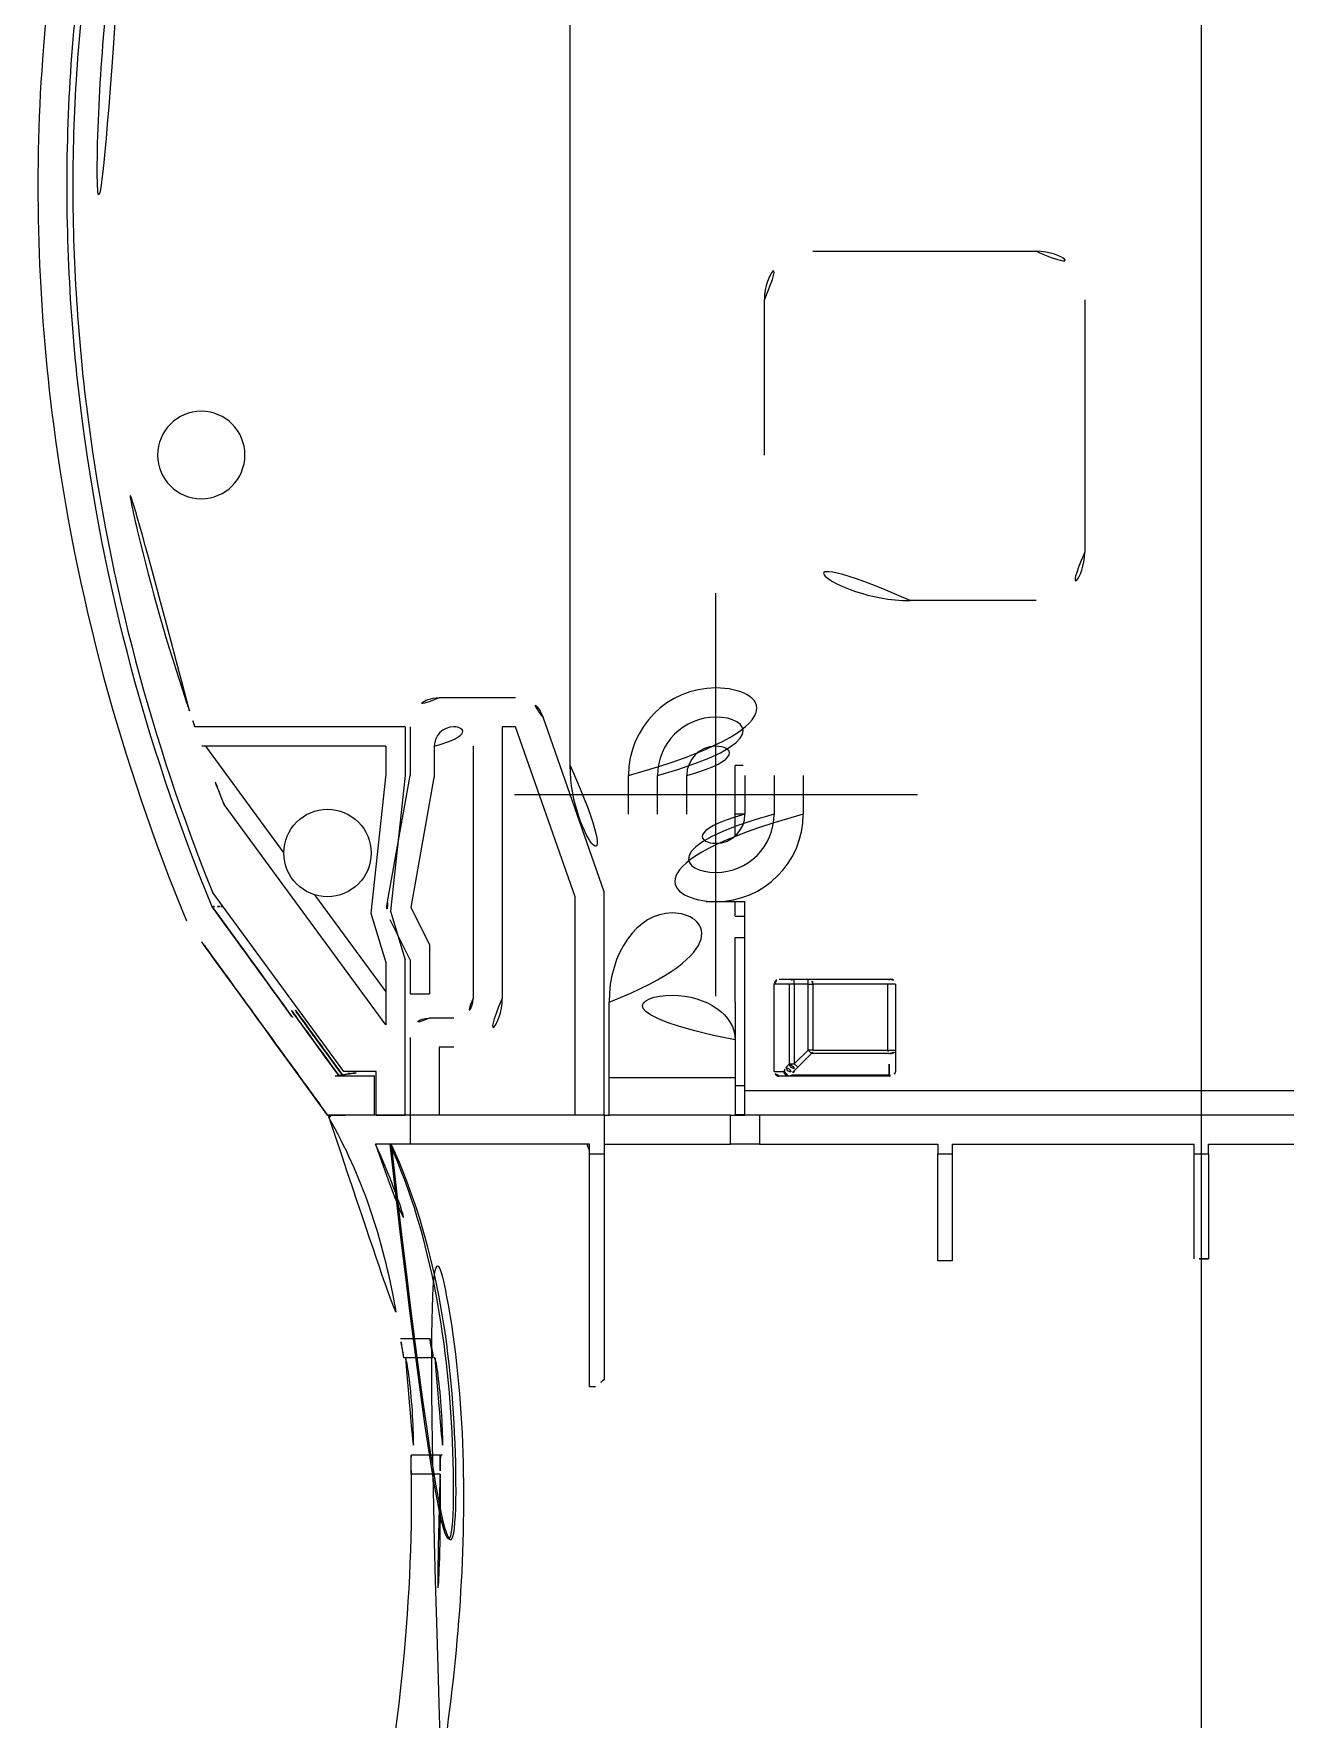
# Model space of a CAD drawing. Extents: x 16296660632 to 16296681399, y -37409619871 to -37409615168.
# Drawn here: x 16296681117 to 16296681158.2, y -37409615402.6 to -37409615347 of the extents above; entities that cross this region are included whole.
import ezdxf

# ---------------------------------------------------------------- set-up
doc = ezdxf.new("R2010")
doc.units = 0
doc.header["$LTSCALE"] = 10
doc.header["$MEASUREMENT"] = 0
doc.layers.add('1', color=7, linetype='CONTINUOUS')
doc.layers.add('2', color=2, linetype='CONTINUOUS')

msp = doc.modelspace()

# ---------------------------------------------------------------- linework, layer by layer
at = {"layer": '1', "color": 7, "linetype": 'Continuous'}
for p, q in [((16296681134.67188, -37409615371.12524), (16296681134.67188, -37409615323.44524)), ((16296681142.67188, -37409615354.16524), (16296681150.03188, -37409615354.16524)), ((16296681141.07188, -37409615360.88524), (16296681141.07188, -37409615355.76524)), ((16296681151.63188, -37409615355.76524), (16296681151.63188, -37409615364.08524)), ((16296681150.03188, -37409615365.68523), (16296681145.87188, -37409615365.68523)), ((16296681132.87078, -37409615368.88524), (16296681130.35188, -37409615368.88524)), ((16296681129.23188, -37409615369.84524), (16296681122.30351, -37409615369.84524)), ((16296681129.23188, -37409615369.84524), (16296681129.23188, -37409615371.44524)), ((16296681129.39188, -37409615369.84524), (16296681129.39188, -37409615371.44524)), ((16296681132.87078, -37409615369.84524), (16296681132.43188, -37409615369.84524)), ((16296681132.43188, -37409615369.84524), (16296681132.43188, -37409615378.80524)), ((16296681134.83188, -37409615375.44839), (16296681132.87078, -37409615369.84524)), ((16296681135.79188, -37409615375.28524), (16296681133.77689, -37409615369.5281)), ((16296681128.59188, -37409615370.48524), (16296681122.53189, -37409615370.48524)), ((16296681122.64689, -37409615370.48524), (16296681125.23188, -37409615374.00674)), ((16296681128.59188, -37409615370.48524), (16296681128.59188, -37409615371.41105)), ((16296681130.19188, -37409615370.48524), (16296681130.19188, -37409615371.51611)), ((16296681131.47188, -37409615370.48524), (16296681131.47188, -37409615378.80524)), ((16296681128.59188, -37409615371.41105), (16296681128.10177, -37409615375.98545)), ((16296681128.64784, -37409615375.61187), (16296681129.39188, -37409615371.44524)), ((16296681129.23188, -37409615371.44524), (16296681128.75188, -37409615375.92524)), ((16296681129.42606, -37409615375.80473), (16296681130.19188, -37409615371.51611)), ((16296681136.59188, -37409615372.72523), (16296681136.59188, -37409615371.44524)), ((16296681137.55188, -37409615372.72523), (16296681137.55188, -37409615371.44524)), ((16296681138.51188, -37409615372.72523), (16296681138.51188, -37409615371.44524)), ((16296681140.11188, -37409615373.44078), (16296681140.11188, -37409615371.12524)), ((16296681140.37698, -37409615371.12524), (16296681140.11188, -37409615371.12524)), ((16296681140.43188, -37409615371.44524), (16296681140.43188, -37409615372.72523)), ((16296681141.39188, -37409615371.44524), (16296681141.39188, -37409615372.72523)), ((16296681142.35188, -37409615371.44524), (16296681142.35188, -37409615372.72523)), ((16296681128.59188, -37409615379.66557), (16296681123.26375, -37409615372.40713)), ((16296681140.4319, -37409615372.72523), (16296681140.11188, -37409615372.72523)), ((16296681127.21484, -37409615381.20524), (16296681122.87996, -37409615375.2999)), ((16296681126.23891, -37409615375.3786), (16296681128.59188, -37409615378.58402)), ((16296681134.83188, -37409615382.64524), (16296681134.83188, -37409615375.44839)), ((16296681135.79188, -37409615382.64524), (16296681135.79188, -37409615375.28524)), ((16296681128.10177, -37409615375.98545), (16296681128.59188, -37409615377.61917)), ((16296681128.75188, -37409615375.92524), (16296681129.23188, -37409615377.52524)), ((16296681130.03188, -37409615377.01638), (16296681129.42606, -37409615375.80473)), ((16296681139.15188, -37409615375.60524), (16296681139.47188, -37409615375.60524)), ((16296681139.47188, -37409615375.60524), (16296681140.43188, -37409615375.60524)), ((16296681140.11188, -37409615376.08524), (16296681140.11188, -37409615375.6052)), ((16296681140.43188, -37409615381.84524), (16296681140.43188, -37409615375.60524)), ((16296681129.39188, -37409615377.52524), (16296681128.73424, -37409615376.20995)), ((16296681140.11188, -37409615376.08524), (16296681140.4319, -37409615376.08524)), ((16296681130.03188, -37409615377.01638), (16296681130.03188, -37409615378.64524)), ((16296681140.11188, -37409615376.78924), (16296681140.43189, -37409615376.78924)), ((16296681140.11188, -37409615378.92171), (16296681140.11188, -37409615376.78924)), ((16296681128.59188, -37409615377.61917), (16296681128.59188, -37409615379.66557)), ((16296681129.23188, -37409615382.64524), (16296681129.23188, -37409615377.52524)), ((16296681129.39188, -37409615377.52524), (16296681129.39188, -37409615378.64524)), ((16296681141.55877, -37409615378.16524), (16296681145.23188, -37409615378.16524)), ((16296681142.05655, -37409615378.32523), (16296681142.05655, -37409615378.16524)), ((16296681142.51188, -37409615378.32523), (16296681142.51188, -37409615378.16524)), ((16296681129.39188, -37409615378.64524), (16296681130.03188, -37409615378.64524)), ((16296681141.89753, -37409615378.32523), (16296681141.39779, -37409615378.32523)), ((16296681141.39779, -37409615381.20524), (16296681141.39779, -37409615378.32523)), ((16296681142.05655, -37409615378.32523), (16296681141.89753, -37409615378.32523)), ((16296681141.89753, -37409615380.95429), (16296681141.89753, -37409615378.32523)), ((16296681142.05655, -37409615378.32523), (16296681142.05655, -37409615380.95429)), ((16296681142.51188, -37409615378.32523), (16296681142.05655, -37409615378.32523)), ((16296681142.51188, -37409615378.32523), (16296681142.67188, -37409615378.32523)), ((16296681142.51188, -37409615380.49896), (16296681142.51188, -37409615378.32523)), ((16296681145.14461, -37409615378.32523), (16296681142.67188, -37409615378.32523)), ((16296681142.67188, -37409615378.32523), (16296681142.67188, -37409615380.49896)), ((16296681145.14461, -37409615380.49896), (16296681145.14461, -37409615378.32523)), ((16296681145.39188, -37409615378.32523), (16296681145.14461, -37409615378.32523)), ((16296681145.39188, -37409615378.32523), (16296681145.39188, -37409615381.20524)), ((16296681135.95188, -37409615380.16621), (16296681135.95188, -37409615378.92171)), ((16296681140.11188, -37409615378.92171), (16296681140.11188, -37409615380.16621)), ((16296681130.83188, -37409615379.44524), (16296681130.03188, -37409615379.44524)), ((16296681129.39188, -37409615380.08524), (16296681129.39188, -37409615382.64524)), ((16296681130.83188, -37409615380.40524), (16296681130.35188, -37409615380.40524)), ((16296681130.35188, -37409615380.40524), (16296681130.35188, -37409615382.64524)), ((16296681135.95188, -37409615381.41072), (16296681135.95188, -37409615380.16621)), ((16296681140.11188, -37409615380.16621), (16296681140.11188, -37409615381.41072)), ((16296681142.05655, -37409615380.95429), (16296681142.51188, -37409615380.49896)), ((16296681142.67188, -37409615380.49896), (16296681142.51188, -37409615380.49896)), ((16296681142.62502, -37409615380.6121), (16296681142.51188, -37409615380.49896)), ((16296681142.67188, -37409615380.49896), (16296681145.14461, -37409615380.49896)), ((16296681145.14461, -37409615380.49896), (16296681145.39188, -37409615380.49896)), ((16296681141.79086, -37409615381.06096), (16296681141.89753, -37409615380.95429)), ((16296681141.89753, -37409615380.95429), (16296681142.05655, -37409615380.95429)), ((16296681142.16969, -37409615381.06743), (16296681142.05655, -37409615380.95429)), ((16296681142.62502, -37409615380.6121), (16296681142.06302, -37409615381.1741)), ((16296681145.17017, -37409615380.6121), (16296681142.62502, -37409615380.6121)), ((16296681128.20788, -37409615381.36523), (16296681126.93052, -37409615381.36523)), ((16296681128.27188, -37409615381.20524), (16296681127.21484, -37409615381.20524)), ((16296681128.20788, -37409615381.33591), (16296681128.20788, -37409615381.36523)), ((16296681128.20788, -37409615381.36523), (16296681128.20788, -37409615382.64524)), ((16296681128.27188, -37409615382.64524), (16296681128.27188, -37409615381.20524)), ((16296681135.95188, -37409615381.41072), (16296681140.11188, -37409615381.41072)), ((16296681135.95188, -37409615382.64524), (16296681135.95188, -37409615381.41072)), ((16296681140.11188, -37409615381.41072), (16296681140.11188, -37409615382.64524)), ((16296681141.39779, -37409615381.20524), (16296681141.72313, -37409615381.20524)), ((16296681145.23188, -37409615381.36523), (16296681141.55877, -37409615381.36523)), ((16296681141.99177, -37409615381.31837), (16296681145.18785, -37409615381.31837)), ((16296681140.43204, -37409615381.68523), (16296681140.11188, -37409615381.68523)), ((16296681140.43204, -37409615381.68523), (16296681140.11223, -37409615381.68523)), ((16296681170.51188, -37409615381.84524), (16296681140.43188, -37409615381.84524)), ((16296681140.43188, -37409615382.64524), (16296681140.43188, -37409615381.84524)), ((16296681129.39188, -37409615382.64524), (16296681126.78202, -37409615382.64524)), ((16296681128.27188, -37409615382.64524), (16296681129.23188, -37409615382.64524)), ((16296681129.39188, -37409615382.64524), (16296681129.39188, -37409615383.60524)), ((16296681135.79188, -37409615382.64524), (16296681129.39188, -37409615382.64524)), ((16296681135.79188, -37409615382.64524), (16296681135.9519, -37409615382.64524)), ((16296681135.79188, -37409615382.64524), (16296681135.79188, -37409615383.92524)), ((16296681139.95187, -37409615382.64524), (16296681135.95188, -37409615382.64524)), ((16296681139.95188, -37409615383.60524), (16296681139.95188, -37409615382.64524)), ((16296681139.95188, -37409615382.64524), (16296681140.43187, -37409615382.64524)), ((16296681140.43204, -37409615382.63937), (16296681140.11223, -37409615382.63937)), ((16296681170.51188, -37409615382.64524), (16296681140.43188, -37409615382.64524)), ((16296681140.91188, -37409615382.64524), (16296681140.91188, -37409615383.60524)), ((16296681129.39188, -37409615383.60524), (16296681128.25125, -37409615383.60524)), ((16296681135.31188, -37409615383.60524), (16296681129.39188, -37409615383.60524)), ((16296681135.31188, -37409615383.81856), (16296681135.23188, -37409615383.60524)), ((16296681135.31188, -37409615383.92524), (16296681135.31188, -37409615383.60524)), ((16296681135.79188, -37409615383.60524), (16296681139.95188, -37409615383.60524)), ((16296681140.91188, -37409615383.60524), (16296681139.95188, -37409615383.60524)), ((16296681140.91188, -37409615383.60524), (16296681146.78388, -37409615383.60524)), ((16296681146.78388, -37409615383.60524), (16296681146.78388, -37409615383.92524)), ((16296681147.26388, -37409615383.60524), (16296681147.26388, -37409615383.92524)), ((16296681147.26388, -37409615383.60524), (16296681155.23188, -37409615383.60524)), ((16296681155.23188, -37409615383.92524), (16296681155.23188, -37409615383.60524)), ((16296681155.71188, -37409615383.92524), (16296681155.71188, -37409615383.60524)), ((16296681155.71188, -37409615383.60524), (16296681163.67988, -37409615383.60524)), ((16296681135.31188, -37409615391.60524), (16296681135.31188, -37409615383.92524)), ((16296681135.31188, -37409615383.92524), (16296681135.79188, -37409615383.92524)), ((16296681135.79188, -37409615383.92524), (16296681135.79188, -37409615391.35684)), ((16296681146.78388, -37409615387.44524), (16296681146.78388, -37409615383.92524)), ((16296681146.78388, -37409615383.92524), (16296681147.26388, -37409615383.92524)), ((16296681147.26388, -37409615383.92524), (16296681147.26388, -37409615387.44524)), ((16296681155.23188, -37409615387.38147), (16296681155.23188, -37409615383.92524)), ((16296681155.23188, -37409615383.92524), (16296681155.71188, -37409615383.92524)), ((16296681155.71188, -37409615383.92524), (16296681155.71188, -37409615387.38157)), ((16296681147.26388, -37409615387.44524), (16296681146.78388, -37409615387.44524)), ((16296681129.07864, -37409615390.00523), (16296681130.04914, -37409615390.00523)), ((16296681130.15562, -37409615390.64524), (16296681129.18784, -37409615390.64524)), ((16296681135.50916, -37409615391.60524), (16296681135.31188, -37409615391.60524)), ((16296681129.43234, -37409615393.84524), (16296681130.39343, -37409615393.84524)), ((16296681130.38687, -37409615394.48524), (16296681129.42614, -37409615394.48524))]:
    msp.add_line(p, q, dxfattribs=at)
at = {"layer": '1', "color": 7, "linetype": 'Continuous', "extrusion": (1.224606353822377e-16, 0, -1)}
msp.add_circle((-16296681122.51188, -37409615360.88524, 1.995701772304092e-06), 1.44, dxfattribs=at)
at = {"layer": '1', "color": 7, "linetype": 'Continuous'}
msp.add_circle((16296681126.67188, -37409615374.00523), 1.44, dxfattribs=at)
at = {"layer": '1', "color": 7, "linetype": 'Continuous', "extrusion": (1.224606353822377e-16, 0, -1)}
for centre, radius, start, end in [((-16296681142.67188, -37409615355.76524, 1.995701774772898e-06), 1.6, 0, 90), ((-16296681150.03188, -37409615355.76524, 1.995701775674209e-06), 1.6, 90, 180), ((-16296681145.87188, -37409615360.88524, 1.995701775164772e-06), 4.800000000000001, 270, 0), ((-16296681150.03188, -37409615364.08524, 1.995701775674209e-06), 1.6, 180, 270), ((-16296681139.47188, -37409615371.44524, 1.995701774381024e-06), 0.9600000000000002, 0, 180), ((-16296681139.47188, -37409615372.72523, 1.995701774381024e-06), 0.9600000000000002, 180, 0), ((-16296681145.23188, -37409615378.32523, 1.995701775086398e-06), 0.16, 90, 180), ((-16296681145.23188, -37409615381.20524, 1.995701775086398e-06), 0.16, 180, 270)]:
    msp.add_arc(centre, radius, start, end, dxfattribs=at)
at = {"layer": '1', "color": 7, "linetype": 'Continuous', "extrusion": (0, 0, -1)}
for centre, radius, start, end in [((-16296681139.47188, -37409615371.44524), 2.88, 0, 180), ((-16296681130.83188, -37409615370.48524), 0.6400000000000001, 0, 180), ((-16296681139.47188, -37409615371.44524), 1.92, 0, 180), ((-16296681139.47188, -37409615372.72523), 2.88, 180, 0), ((-16296681139.47188, -37409615372.72523), 1.92, 180, 0), ((-16296681130.83188, -37409615378.80524), 0.6400000000000001, 180, 270), ((-16296681130.83188, -37409615378.80524), 1.6, 180, 270)]:
    msp.add_arc(centre, radius, start, end, dxfattribs=at)
at = {"layer": '1', "color": 7, "linetype": 'Continuous'}
for centre, radius, start, end in [((16296681130.35188, -37409615369.84524), 0.9600000000000002, 90, 180), ((16296681132.87078, -37409615369.84524), 0.9600000000000002, 19.29015968148843, 90), ((16296681139.15188, -37409615371.12524), 4.48, 180, 270), ((16296681129.59289, -37409615375.78063), 0.9600000000000002, 169.8754359257726, 206.5650023041556), ((16296681142.51188, -37409615378.32523), 0.16, 0, 90), ((16296681130.03188, -37409615380.08524), 0.6400000000000001, 90, 180), ((16296681142.51188, -37409615380.49896), 0.16, 314.9999999999999, 0)]:
    msp.add_arc(centre, radius, start, end, dxfattribs=at)
at = {"layer": '1', "color": 7, "linetype": 'Continuous', "extrusion": (0, 0, -1)}
msp.add_ellipse((16296681138.03188, -37409615378.92171), major_axis=(0, 2.941564209736097), ratio=0.707106781186533, start_param=4.71238898038469, end_param=7.853981633974483, dxfattribs=at)
at = {"layer": '1', "color": 7, "linetype": 'Continuous', "extrusion": (1.224606353822378e-16, 0, -1)}
msp.add_ellipse((16296681141.55877, -37409615378.32523), major_axis=(-0.1609846246779489, 8.589932234508422e-12), ratio=0.9938837346739252, start_param=-5.368705480179869e-11, end_param=1.570796326741864, dxfattribs=at)
at = {"layer": '1', "color": 7, "linetype": 'Continuous'}
for centre, major_axis, ratio, start_param, end_param in [((16296681142.05655, -37409615378.32523), (7.459779783528033e-14, 0.16), 0.9938837346735453, 4.689582056016661e-13, 1.57079632679536), ((16296681145.23188, -37409615378.32523), (2.120012065896243e-13, 0.16), 0.5454545454549589, 2.428945933274917e-12, 1.570796326795619), ((16296681138.03188, -37409615380.16621), (-2.08, 0), 0.7071067811865273, 3.141592653589793, 6.283185307179586), ((16296681145.23188, -37409615380.49896), (2.145678735462503e-13, 0.1599999999994506), 0.5454545454568317, 1.570796326795628, 2.356194490196678), ((16296681141.94989, -37409615381.06096), (-0.1131370849898668, 0.1131370849898668), 0.9878783399071692, 0.7914958755224228, 3.141592653589793), ((16296681142.05655, -37409615380.95429), (-0.1131370849898668, 0.1131370849898668), 0.9878783399071692, 0.7914958755224228, 3.141592653589793), ((16296681145.23188, -37409615380.49896), (-0.16, 1.475355861785268e-14), 0.7664063157207751, 1.174835763332822, 3.141592653589913)]:
    msp.add_ellipse(centre, major_axis=major_axis, ratio=ratio, start_param=start_param, end_param=end_param, dxfattribs=at)
at = {"layer": '1', "color": 7, "linetype": 'Continuous', "extrusion": (1.224606353822378e-16, 1.434929627468613e-42, -1)}
msp.add_ellipse((16296681141.55877, -37409615381.20524), major_axis=(0.1609846246779489, 8.588681132649936e-12), ratio=0.9938837346739252, start_param=1.570796326847921, end_param=3.141592653643472, dxfattribs=at)
at = {"layer": '1', "color": 7, "linetype": 'Continuous'}
for points, knots in [([(16296681188.91939, -37409615376.24524), (16296681191.08171, -37409615371.00474), (16296681193.63459, -37409615361.57656), (16296681194.05395, -37409615348.82278), (16296681192.54537, -37409615338.86147), (16296681189.92022, -37409615331.22723), (16296681186.44154, -37409615325.09074), (16296681182.60793, -37409615320.41656), (16296681178.03353, -37409615316.46232), (16296681172.90489, -37409615313.27071), (16296681167.35096, -37409615310.89385), (16296681161.49294, -37409615309.39748), (16296681155.47202, -37409615308.86907), (16296681149.44938, -37409615309.39767), (16296681143.59303, -37409615310.89378), (16296681138.50195, -37409615313.07249), (16296681134.18231, -37409615315.64777), (16296681130.59067, -37409615318.40162), (16296681127.35778, -37409615321.57072), (16296681124.25405, -37409615325.53022), (16296681121.02302, -37409615331.22719), (16296681118.3986, -37409615338.86195), (16296681116.88976, -37409615348.82254), (16296681117.30922, -37409615361.57663), (16296681119.86205, -37409615371.00472), (16296681122.02438, -37409615376.24524)], [0, 0, 0, 0, 0.09521377028356762, 0.1626781215783933, 0.2132763850495126, 0.2638746485206319, 0.2976068241680448, 0.3313389998154577, 0.3650711754628705, 0.3988033511102834, 0.4325355267576962, 0.4662677024051091, 0.4999998780525219, 0.5337320536999349, 0.5674642293473476, 0.6011964049947606, 0.6264955367303202, 0.6517946684658799, 0.6770938002014395, 0.7023929319369991, 0.736125107584412, 0.7867233710555313, 0.8373216345266505, 0.9047859858214763, 1, 1, 1, 1]), ([(16296681122.86921, -37409615375.77406), (16296681120.6157, -37409615370.28571), (16296681119.13822, -37409615364.62295), (16296681118.14171, -37409615355.85468), (16296681118.01984, -37409615352.87003), (16296681118.23287, -37409615346.99171), (16296681118.5607, -37409615344.07681), (16296681119.72418, -37409615338.30265), (16296681120.5689, -37409615335.42643), (16296681122.25285, -37409615331.34498), (16296681122.88469, -37409615330.01693), (16296681124.30607, -37409615327.43334), (16296681125.1021, -37409615326.16975), (16296681127.72122, -37409615322.56728), (16296681129.74263, -37409615320.44254), (16296681133.15488, -37409615317.63777), (16296681134.36311, -37409615316.76076), (16296681136.86178, -37409615315.16171), (16296681138.14869, -37409615314.44061), (16296681139.47188, -37409615313.79521)], [0, 0, 0, 0, 0.2500000000000009, 0.2500000000000009, 0.3750000000000014, 0.3750000000000014, 0.5000000000000019, 0.5000000000000019, 0.6250000000000026, 0.6250000000000026, 0.6875000000000021, 0.6875000000000021, 0.7500000000000017, 0.7500000000000017, 0.8750000000000009, 0.8750000000000009, 0.9375000000000004, 0.9375000000000004, 1, 1, 1, 1]), ([(16296681134.51188, -37409615316.92548), (16296681133.41273, -37409615317.68996), (16296681132.3452, -37409615318.52112), (16296681130.33372, -37409615320.2756), (16296681129.38292, -37409615321.20315), (16296681127.59556, -37409615323.16287), (16296681126.76012, -37409615324.19608), (16296681125.20701, -37409615326.37032), (16296681124.48576, -37409615327.51691), (16296681122.53385, -37409615331.03), (16296681121.49625, -37409615333.48657), (16296681119.85675, -37409615338.58894), (16296681119.26486, -37409615341.21583), (16296681118.48528, -37409615346.46853), (16296681118.29085, -37409615349.11484), (16296681118.26741, -37409615354.44476), (16296681118.44226, -37409615357.13683), (16296681119.4868, -37409615365.09308), (16296681120.87906, -37409615370.32282), (16296681122.87996, -37409615375.2999)], [0, 0, 0, 0, 0.06249999999999997, 0.06249999999999997, 0.1249999999999999, 0.1249999999999999, 0.1874999999999999, 0.1874999999999999, 0.2499999999999999, 0.2499999999999999, 0.3749999999999999, 0.3749999999999999, 0.5, 0.5, 0.625, 0.625, 0.7500000000000001, 0.7500000000000001, 1, 1, 1, 1]), ([(16296681119.95902, -37409615342.19798), (16296681119.47869, -37409615344.80718), (16296681119.20166, -37409615347.44649), (16296681119.02052, -37409615352.78033), (16296681119.12174, -37409615355.47163), (16296681119.39863, -37409615358.11677)], [0, 0, 0, 0, 0.5, 0.5, 1, 1, 1, 1]), ([(16296681122.1212, -37409615369.31851), (16296681121.49759, -37409615367.49132), (16296681120.95237, -37409615365.62309), (16296681120.04366, -37409615361.88441), (16296681119.6771, -37409615360.00543), (16296681119.39863, -37409615358.11677)], [0, 0, 0, 0, 0.5, 0.5, 1, 1, 1, 1]), ([(16296681122.86921, -37409615375.77406), (16296681122.87981, -37409615375.77401), (16296681122.89041, -37409615375.77396), (16296681122.91161, -37409615375.77386), (16296681122.92221, -37409615375.77381), (16296681122.95364, -37409615375.77367), (16296681122.97446, -37409615375.77357), (16296681122.99529, -37409615375.77348)], [0, 0, 0, 0, 0.2522600162806368, 0.2522600162806368, 0.504520032561284, 0.504520032561284, 1, 1, 1, 1]), ([(16296681122.86921, -37409615375.77406), (16296681123.58484, -37409615376.75925), (16296681124.30046, -37409615377.74445), (16296681125.65423, -37409615379.60818), (16296681126.29238, -37409615380.4867), (16296681126.93052, -37409615381.36523)], [0, 0, 0, 0, 0.5286170839344695, 0.5286170839344695, 1, 1, 1, 1]), ([(16296681123.12251, -37409615375.77289), (16296681123.1119, -37409615375.77293), (16296681123.1013, -37409615375.77299), (16296681123.08009, -37409615375.77309), (16296681123.06948, -37409615375.77313), (16296681123.03768, -37409615375.77328), (16296681123.01648, -37409615375.77338), (16296681122.99529, -37409615375.77348)], [0, 0, 0, 0, 0.2500667691602418, 0.2500667691602418, 0.5001335383206377, 0.5001335383206377, 1, 1, 1, 1]), ([(16296681123.22681, -37409615375.77241), (16296681123.20344, -37409615375.77251), (16296681123.18006, -37409615375.77262), (16296681123.14634, -37409615375.77278), (16296681123.136, -37409615375.77283), (16296681123.12566, -37409615375.77287)], [0, 0, 0, 0, 0.6932849663846871, 0.6932849663846871, 1, 1, 1, 1]), ([(16296681145.18785, -37409615381.31837), (16296681145.18683, -37409615381.26144), (16296681145.18575, -37409615381.20469), (16296681145.18084, -37409615380.9665), (16296681145.1763, -37409615380.78674), (16296681145.17017, -37409615380.6121)], [0, 0, 0, 0, 0.2373972269193334, 0.2373972269193334, 1, 1, 1, 1]), ([(16296681126.92846, -37409615381.36559), (16296681126.9299, -37409615381.36534), (16296681126.93136, -37409615381.36509), (16296681126.93281, -37409615381.36483), (16296681126.94061, -37409615381.36347), (16296681126.95048, -37409615381.36176), (16296681126.97022, -37409615381.35831), (16296681126.98009, -37409615381.3566), (16296681127.0084, -37409615381.35167), (16296681127.02684, -37409615381.34846), (16296681127.04414, -37409615381.34544), (16296681127.04559, -37409615381.34519), (16296681127.04704, -37409615381.34493), (16296681127.04849, -37409615381.34468)], [0, 0, 0, 0, 0.00185808835061585, 0.00185808835061585, 0.00185808835061585, 0.2552893789347656, 0.2552893789347656, 0.5087206695189139, 0.5087206695189139, 0.9822312732730323, 0.9822312732730323, 0.9822312732730323, 1, 1, 1, 1]), ([(16296681127.04527, -37409615381.34525), (16296681127.04672, -37409615381.34499), (16296681127.04817, -37409615381.34474), (16296681127.04962, -37409615381.34449), (16296681127.05741, -37409615381.34313), (16296681127.06728, -37409615381.34141), (16296681127.08701, -37409615381.33797), (16296681127.09688, -37409615381.33625), (16296681127.12555, -37409615381.33126), (16296681127.14436, -37409615381.32798), (16296681127.16202, -37409615381.32491), (16296681127.16347, -37409615381.32465), (16296681127.16492, -37409615381.32439), (16296681127.16637, -37409615381.32414)], [0, 0, 0, 0, 0.001583762950908563, 0.001583762950908563, 0.001583762950908563, 0.2526948035462543, 0.2526948035462543, 0.5038058441415743, 0.5038058441415743, 0.9825175804532744, 0.9825175804532744, 0.9825175804532744, 1, 1, 1, 1]), ([(16296681127.16605, -37409615381.3242), (16296681127.1675, -37409615381.32395), (16296681127.16895, -37409615381.32369), (16296681127.1704, -37409615381.32344), (16296681127.1876, -37409615381.32044), (16296681127.2069, -37409615381.31709), (16296681127.24549, -37409615381.31036), (16296681127.26479, -37409615381.30699), (16296681127.32097, -37409615381.2972), (16296681127.35785, -37409615381.29077), (16296681127.39597, -37409615381.28413), (16296681127.39742, -37409615381.28387), (16296681127.39887, -37409615381.28362)], [0, 0, 0, 0, 0.0006865025882608622, 0.0006865025882608622, 0.0006865025882608622, 0.2517860975462357, 0.2517860975462357, 0.5028856925042006, 0.5028856925042006, 0.9829810837643645, 0.9829810837643645, 1, 1, 1, 1]), ([(16296681141.72311, -37409615381.20425), (16296681141.72313, -37409615381.20573), (16296681141.72318, -37409615381.2072), (16296681141.72322, -37409615381.20866), (16296681141.72359, -37409615381.21941), (16296681141.72529, -37409615381.23118), (16296681141.7327, -37409615381.25993), (16296681141.74018, -37409615381.2768), (16296681141.75986, -37409615381.30668), (16296681141.77226, -37409615381.32012), (16296681141.80029, -37409615381.34194), (16296681141.81628, -37409615381.35064), (16296681141.84816, -37409615381.36168), (16296681141.86429, -37409615381.36466), (16296681141.88027, -37409615381.36516)], [0, 0, 0, 0, 0.01005070713657541, 0.01005070713657541, 0.01005070713657541, 0.1534415081576008, 0.1534415081576008, 0.3730938900696588, 0.3730938900696588, 0.5896273718575542, 0.5896273718575542, 0.8047146024954892, 0.8047146024954892, 1, 1, 1, 1]), ([(16296681141.88027, -37409615381.36516), (16296681141.89884, -37409615381.36459), (16296681141.91759, -37409615381.36078), (16296681141.95236, -37409615381.34749), (16296681141.96885, -37409615381.33784), (16296681141.98559, -37409615381.32399), (16296681141.98796, -37409615381.32191), (16296681141.99028, -37409615381.31978), (16296681141.99177, -37409615381.31837)], [0, 0, 0, 0, 0.4539692254640568, 0.4539692254640568, 0.9073616751169536, 0.9073616751169536, 0.9832945507621653, 1, 1, 1, 1]), ([(16296681142.06302, -37409615381.1741), (16296681142.0507, -37409615381.18642), (16296681142.03808, -37409615381.20668), (16296681142.01423, -37409615381.25703), (16296681142.00297, -37409615381.28575), (16296681141.99177, -37409615381.31837)], [0, 0, 0, 0, 0.5305590404101345, 0.5305590404101345, 1, 1, 1, 1]), ([(16296681145.18663, -37409615381.31747), (16296681145.18781, -37409615381.31835), (16296681145.189, -37409615381.31923), (16296681145.19018, -37409615381.3201), (16296681145.19431, -37409615381.32314), (16296681145.19974, -37409615381.32688), (16296681145.22661, -37409615381.34406), (16296681145.24936, -37409615381.35453), (16296681145.27151, -37409615381.36025)], [0, 0, 0, 0, 0.01412492317039116, 0.01412492317039116, 0.01412492317039116, 0.2133262769969853, 0.2133262769969853, 1, 1, 1, 1]), ([(16296681126.78202, -37409615382.64524), (16296681126.77484, -37409615382.64524), (16296681126.76757, -37409615382.64648), (16296681126.75403, -37409615382.65122), (16296681126.74758, -37409615382.6548), (16296681126.73638, -37409615382.66376), (16296681126.73148, -37409615382.66927), (16296681126.72388, -37409615382.68143), (16296681126.72109, -37409615382.68825), (16296681126.71795, -37409615382.70222), (16296681126.71757, -37409615382.70958), (16296681126.71923, -37409615382.72379), (16296681126.72131, -37409615382.73086), (16296681126.72498, -37409615382.73837), (16296681126.72566, -37409615382.73968), (16296681126.72639, -37409615382.74096)], [0, 0, 0, 0, 0.1620177304450209, 0.1620177304450209, 0.3240391209385687, 0.3240391209385687, 0.4860022375758881, 0.4860022375758881, 0.6478401563776289, 0.6478401563776289, 0.8095602540104773, 0.8095602540104773, 0.9712215458330684, 0.9712215458330684, 1, 1, 1, 1]), ([(16296681126.72625, -37409615382.74072), (16296681127.2641, -37409615383.69183), (16296681127.71354, -37409615384.68211), (16296681128.43472, -37409615386.77832), (16296681128.70777, -37409615387.88029), (16296681128.97352, -37409615389.32845), (16296681129.02904, -37409615389.66651), (16296681129.07864, -37409615390.00523)], [0, 0, 0, 0, 0.4260218302685659, 0.4260218302685659, 0.8663199047300456, 0.8663199047300456, 1, 1, 1, 1]), ([(16296681128.73067, -37409615383.60524), (16296681129.43581, -37409615385.16106), (16296681129.92189, -37409615386.82734), (16296681130.57921, -37409615390.28133), (16296681130.74479, -37409615392.01331), (16296681130.92224, -37409615397.21901), (16296681130.65245, -37409615400.72408), (16296681130.14474, -37409615404.16524)], [0, 0, 0, 0, 0.2500000000000001, 0.2500000000000001, 0.5000000000000002, 0.5000000000000002, 1, 1, 1, 1]), ([(16296681128.77504, -37409615383.60524), (16296681129.51768, -37409615385.21149), (16296681130.00941, -37409615386.8772), (16296681130.66944, -37409615390.2853), (16296681130.83403, -37409615392.0412), (16296681130.99755, -37409615397.27728), (16296681130.69657, -37409615400.73164), (16296681130.1615, -37409615404.16524)], [0, 0, 0, 0, 0.2500000000000001, 0.2500000000000001, 0.5000000000000001, 0.5000000000000001, 1, 1, 1, 1]), ([(16296681130.42424, -37409615404.16524), (16296681130.95289, -37409615400.71823), (16296681131.24275, -37409615397.26034), (16296681131.07696, -37409615392.04609), (16296681130.91407, -37409615390.2907), (16296681130.26325, -37409615386.87749), (16296681129.77941, -37409615385.21092), (16296681129.05461, -37409615383.60524)], [0, 0, 0, 0, 0.4999999999999998, 0.4999999999999998, 0.7499999999999999, 0.7499999999999999, 1, 1, 1, 1]), ([(16296681155.71188, -37409615387.38157), (16296681155.63189, -37409615387.38136), (16296681155.55189, -37409615387.38123), (16296681155.39189, -37409615387.3812), (16296681155.31189, -37409615387.38129), (16296681155.23188, -37409615387.38147)], [0, 0, 0, 0, 0.4999722911012783, 0.4999722911012783, 1, 1, 1, 1]), ([(16296681129.18784, -37409615390.64524), (16296681129.18532, -37409615390.64524), (16296681129.18125, -37409615390.63293), (16296681129.17059, -37409615390.58588), (16296681129.16386, -37409615390.55051), (16296681129.14847, -37409615390.46182), (16296681129.13959, -37409615390.40721), (16296681129.12061, -37409615390.28622), (16296681129.11024, -37409615390.21809), (16296681129.09279, -37409615390.10143), (16296681129.08566, -37409615390.05319), (16296681129.07864, -37409615390.00523)], [0, 0, 0, 0, 0.2131903768796428, 0.2131903768796428, 0.4263048779998353, 0.4263048779998353, 0.6405614050245038, 0.6405614050245038, 0.8566321184278404, 0.8566321184278404, 1, 1, 1, 1]), ([(16296681130.04914, -37409615390.00523), (16296681130.05939, -37409615390.07751), (16296681130.06993, -37409615390.15076), (16296681130.08999, -37409615390.28709), (16296681130.09978, -37409615390.35204), (16296681130.11742, -37409615390.46445), (16296681130.12554, -37409615390.51352), (16296681130.1392, -37409615390.58884), (16296681130.14495, -37409615390.61629), (16296681130.15191, -37409615390.64053), (16296681130.15405, -37409615390.64524), (16296681130.15562, -37409615390.64524)], [0, 0, 0, 0, 0.2177105534452785, 0.2177105534452785, 0.4354578299823141, 0.4354578299823141, 0.6525848512574203, 0.6525848512574203, 0.8681479007473792, 0.8681479007473792, 1, 1, 1, 1]), ([(16296681129.24414, -37409615390.64524), (16296681129.25905, -37409615390.64524), (16296681129.29606, -37409615390.81906), (16296681129.38091, -37409615391.40736), (16296681129.42702, -37409615391.82319), (16296681129.48979, -37409615392.6571), (16296681129.50673, -37409615393.07404), (16296681129.51259, -37409615393.6738), (16296681129.50304, -37409615393.84524), (16296681129.48824, -37409615393.84524)], [0, 0, 0, 0, 0.25, 0.25, 0.5, 0.5, 0.75, 0.75, 1, 1, 1, 1]), ([(16296681130.2119, -37409615390.64524), (16296681130.2268, -37409615390.64524), (16296681130.26311, -37409615390.81903), (16296681130.34609, -37409615391.4074), (16296681130.39109, -37409615391.82333), (16296681130.4522, -37409615392.65729), (16296681130.46857, -37409615393.07419), (16296681130.47378, -37409615393.67384), (16296681130.46413, -37409615393.84524), (16296681130.44933, -37409615393.84524)], [0, 0, 0, 0, 0.25, 0.25, 0.5, 0.5, 0.75, 0.75, 1, 1, 1, 1]), ([(16296681129.42614, -37409615394.48524), (16296681129.42486, -37409615394.41363), (16296681129.42382, -37409615394.34103), (16296681129.42241, -37409615394.20587), (16296681129.42203, -37409615394.14144), (16296681129.42212, -37409615394.02959), (16296681129.4226, -37409615393.98062), (16296681129.42453, -37409615393.90469), (16296681129.426, -37409615393.87669), (16296681129.4292, -37409615393.85053), (16296681129.43069, -37409615393.84524), (16296681129.43234, -37409615393.84524)], [0, 0, 0, 0, 0.2148697185460229, 0.2148697185460229, 0.4297435421592511, 0.4297435421592511, 0.6445575666491836, 0.6445575666491836, 0.8593226514095551, 0.8593226514095551, 1, 1, 1, 1]), ([(16296681130.39343, -37409615393.84524), (16296681130.39093, -37409615393.84524), (16296681130.38879, -37409615393.85759), (16296681130.38555, -37409615393.90498), (16296681130.3844, -37409615393.94067), (16296681130.38307, -37409615394.03011), (16296681130.38287, -37409615394.08509), (16296681130.38326, -37409615394.20647), (16296681130.38386, -37409615394.27455), (16296681130.38533, -37409615394.39046), (16296681130.38605, -37409615394.438), (16296681130.38687, -37409615394.48524)], [0, 0, 0, 0, 0.2149021937787293, 0.2149021937787293, 0.4298125663606557, 0.4298125663606557, 0.6446125919150164, 0.6446125919150164, 0.8593858993876838, 0.8593858993876838, 1, 1, 1, 1]), ([(16296681129.42614, -37409615394.48524), (16296681129.43347, -37409615394.89773), (16296681129.43499, -37409615395.31039), (16296681129.39285, -37409615400.23135), (16296681128.77042, -37409615404.72757), (16296681127.33636, -37409615411.34529), (16296681126.77532, -37409615413.52689), (16296681125.54553, -37409615417.84743), (16296681124.87603, -37409615419.99113), (16296681122.78105, -37409615426.4451), (16296681121.2393, -37409615430.78291), (16296681120.41968, -37409615436.32832), (16296681120.31121, -37409615437.44355), (16296681120.23752, -37409615439.68826), (16296681120.27142, -37409615440.81796), (16296681120.57608, -37409615444.19485), (16296681121.0555, -37409615446.43002), (16296681122.60854, -37409615450.6888), (16296681123.69505, -37409615452.70847), (16296681126.35132, -37409615456.40374), (16296681127.91778, -37409615458.08035), (16296681131.24574, -37409615460.87012), (16296681132.98586, -37409615462.01633), (16296681134.83188, -37409615462.98468)], [0, 0, 0, 0, 0.01647280122828717, 0.01647280122828717, 0.1964670936461857, 0.1964670936461857, 0.286464239855135, 0.286464239855135, 0.3764613860640842, 0.3764613860640842, 0.5564556784819829, 0.5564556784819829, 0.6014542515864575, 0.6014542515864575, 0.6464528246909321, 0.6464528246909321, 0.7364499708998814, 0.7364499708998814, 0.8264471171088307, 0.8264471171088307, 0.91644426331778, 0.91644426331778, 1, 1, 1, 1])]:
    msp.add_open_spline(points, degree=3, knots=knots, dxfattribs=at)
for points, degree in [([(16296681122.30351, -37409615369.84524), (16296681122.242, -37409615369.66998), (16296681122.18123, -37409615369.4944), (16296681122.1212, -37409615369.31851)], 3), ([(16296681123.26375, -37409615372.40713), (16296681123.00998, -37409615371.77121), (16296681122.76594, -37409615371.13045), (16296681122.53189, -37409615370.48524)], 3), ([(16296681123.12566, -37409615375.77287), (16296681123.12251, -37409615375.77289)], 1), ([(16296681126.67315, -37409615382.64524), (16296681122.02438, -37409615376.24524)], 1), ([(16296681127.04735, -37409615381.34488), (16296681125.69666, -37409615379.48775), (16296681124.34598, -37409615377.63061), (16296681122.99529, -37409615375.77348)], 3), ([(16296681127.16523, -37409615381.32434), (16296681125.81766, -37409615379.47386), (16296681124.47008, -37409615377.62337), (16296681123.12251, -37409615375.77289)], 3), ([(16296681127.16815, -37409615381.32384), (16296681125.82065, -37409615379.47352), (16296681124.47316, -37409615377.62319), (16296681123.12566, -37409615375.77287)], 3), ([(16296681141.72313, -37409615381.20524), (16296681141.745, -37409615381.13538), (16296681141.76781, -37409615381.08401), (16296681141.79086, -37409615381.06096)], 3), ([(16296681127.16523, -37409615381.32434), (16296681127.16815, -37409615381.32384)], 1), ([(16296681127.39865, -37409615381.28365), (16296681127.37956, -37409615381.2575), (16296681127.36047, -37409615381.23135), (16296681127.34138, -37409615381.2052)], 3), ([(16296681127.39865, -37409615381.28365), (16296681127.54878, -37409615381.25748), (16296681127.797, -37409615381.23133), (16296681128.14277, -37409615381.20522)], 3), ([(16296681126.67315, -37409615382.64524), (16296681127.18472, -37409615382.64524), (16296681127.6963, -37409615382.64524), (16296681128.20788, -37409615382.64524)], 3), ([(16296681128.25125, -37409615383.60524), (16296681129.20557, -37409615385.65311), (16296681129.73698, -37409615387.80279), (16296681130.04914, -37409615390.00523)], 3), ([(16296681130.2119, -37409615390.64524), (16296681130.19314, -37409615390.64524), (16296681130.17438, -37409615390.64524), (16296681130.15562, -37409615390.64524)], 3), ([(16296681135.79188, -37409615391.35684), (16296681135.69622, -37409615391.43882), (16296681135.602, -37409615391.52165), (16296681135.50916, -37409615391.60524)], 3), ([(16296681130.44933, -37409615393.84524), (16296681130.4307, -37409615393.84524), (16296681130.41206, -37409615393.84524), (16296681130.39343, -37409615393.84524)], 3), ([(16296681130.38687, -37409615394.48524), (16296681130.44342, -37409615397.7342), (16296681130.18019, -37409615400.95807), (16296681129.7041, -37409615404.16524)], 3)]:
    msp.add_open_spline(points, degree=degree, dxfattribs=at)
at = {"layer": '2', "color": 1}
msp.add_line((16296681155.47184, -37409615294.1178), (16296681155.47184, -37409615483.03303), dxfattribs=at)
at = {"layer": '2', "color": 1, "ltscale": 0.5}
for p, q in [((16296681139.47188, -37409615378.72639), (16296681139.47188, -37409615365.44408)), ((16296681146.11304, -37409615372.08524), (16296681132.83073, -37409615372.08524))]:
    msp.add_line(p, q, dxfattribs=at)

doc.saveas('drawing.dxf')
